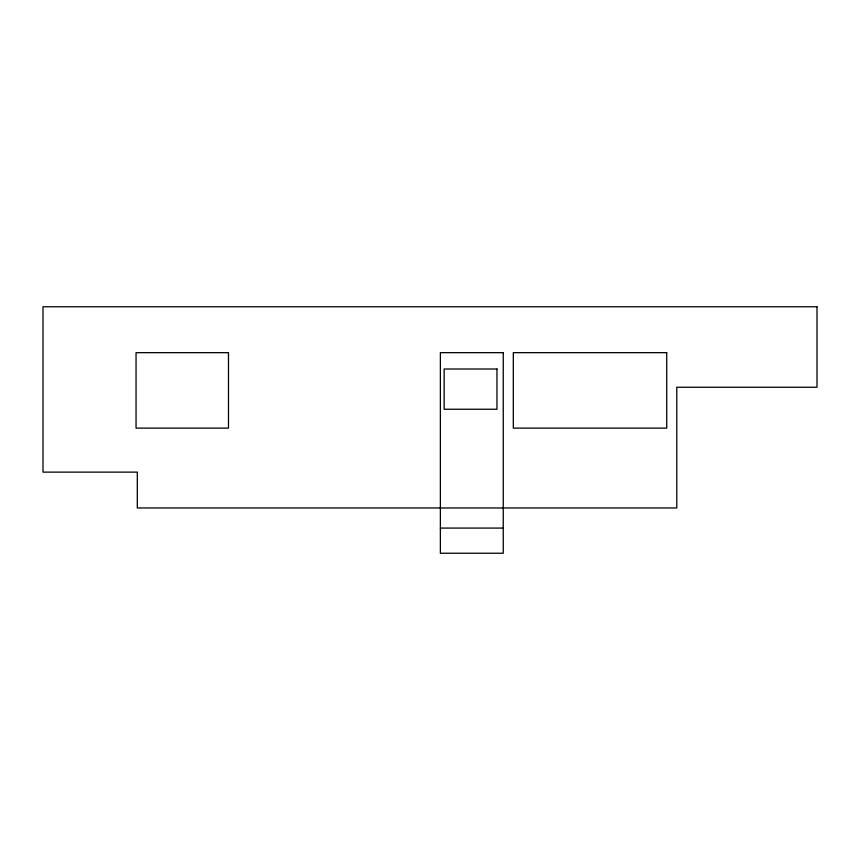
<?xml version="1.0" encoding="UTF-8"?>
<svg xmlns="http://www.w3.org/2000/svg" width="860" height="860" viewBox="0 0 860 860"><rect width="100%" height="100%" fill="white"/><g stroke="black" fill="none" stroke-linecap="round" stroke-linejoin="round"><path stroke-width="1.29" d="M440.374 528.083L503.25 528.083M817 306.762L43 306.762L43 472.129L137.31 472.129L137.31 507.97L676.788 507.97L676.788 387.247L817 387.247L817 306.762M228.48 352.664L136.052 352.664L136.052 428.119L228.48 428.119L228.48 352.664M503.25 352.664L440.374 352.664L440.374 553.238L503.25 553.238L503.25 352.664M666.726 352.664L513.312 352.664L513.312 428.119L666.726 428.119L666.726 352.664M496.962 369.015L444.147 369.015L444.147 409.252L496.962 409.252L496.962 369.015"/></g></svg>
